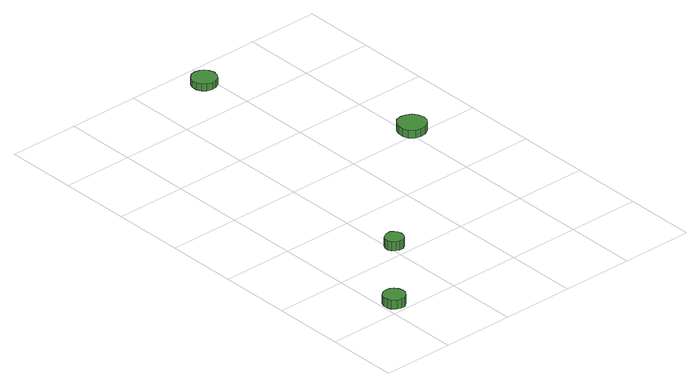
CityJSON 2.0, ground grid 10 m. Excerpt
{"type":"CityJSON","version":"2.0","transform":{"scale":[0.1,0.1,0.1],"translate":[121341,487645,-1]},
"CityObjects":{
"tree1":{"type":"SolitaryVegetationObject","attributes":{"function":"something"},"geometry":[{"type":"MultiSurface","lod":"1","boundaries":[[[0,1,2,3,4,5,6,7,8,9,10,11,12,13,14]],[[15,16,17,18,19,20,21,22,23,24,25,26,27,28,29]],[[0,29,28,1]],[[1,28,27,2]],[[2,27,26,3]],[[3,26,25,4]],[[4,25,24,5]],[[5,24,23,6]],[[6,23,22,7]],[[7,22,21,8]],[[8,21,20,9]],[[9,20,19,10]],[[10,19,18,11]],[[11,18,17,12]],[[12,17,16,13]],[[13,16,15,14]],[[14,15,29,0]]]}]},
"tree2":{"type":"SolitaryVegetationObject","attributes":{"function":"something"},"geometry":[{"type":"MultiSurface","lod":"1","boundaries":[[[30,31,32,33,34,35,36,37,38,39,40,41,42,43,44]],[[45,46,47,48,49,50,51,52,53,54,55,56,57,58,59]],[[30,59,58,31]],[[31,58,57,32]],[[32,57,56,33]],[[33,56,55,34]],[[34,55,54,35]],[[35,54,53,36]],[[36,53,52,37]],[[37,52,51,38]],[[38,51,50,39]],[[39,50,49,40]],[[40,49,48,41]],[[41,48,47,42]],[[42,47,46,43]],[[43,46,45,44]],[[44,45,59,30]]]}]},
"tree3":{"type":"SolitaryVegetationObject","attributes":{"function":"something"},"geometry":[{"type":"MultiSurface","lod":"1","boundaries":[[[60,61,62,63,64,65,66,67,68,69,70,71,72,73,74]],[[75,76,77,78,79,80,81,82,83,84,85,86,87,88,89]],[[60,89,88,61]],[[61,88,87,62]],[[62,87,86,63]],[[63,86,85,64]],[[64,85,84,65]],[[65,84,83,66]],[[66,83,82,67]],[[67,82,81,68]],[[68,81,80,69]],[[69,80,79,70]],[[70,79,78,71]],[[71,78,77,72]],[[72,77,76,73]],[[73,76,75,74]],[[74,75,89,60]]]}]},
"tree4":{"type":"SolitaryVegetationObject","attributes":{"function":"something"},"geometry":[{"type":"MultiSurface","lod":"1","boundaries":[[[90,91,92,93,94,95,96,97,98,99,100,101,102,103,104]],[[105,106,107,108,109,110,111,112,113,114,115,116,117,118,119]],[[90,119,118,91]],[[91,118,117,92]],[[92,117,116,93]],[[93,116,115,94]],[[94,115,114,95]],[[95,114,113,96]],[[96,113,112,97]],[[97,112,111,98]],[[98,111,110,99]],[[99,110,109,100]],[[100,109,108,101]],[[101,108,107,102]],[[102,107,106,103]],[[103,106,105,104]],[[104,105,119,90]]]}]}
},
"vertices":[
[32,20,20],[31,26,20],[27,31,20],[22,34,20],[16,35,20],[10,33,20],[5,29,20],[3,23,20],[3,17,20],[5,11,20],[10,7,20],[16,5,20],[22,5,20],[27,9,20],[31,14,20],[31,14,7],[27,9,7],[22,5,7],[16,5,7],[10,7,7],[5,11,7],[3,17,7],[3,23,7],[5,29,7],[10,33,7],[16,35,7],[22,34,7],[27,31,7],[31,26,7],[32,20,7],
[121,122,20],[120,127,20],[117,131,20],[113,134,20],[107,134,20],[102,132,20],[98,129,20],[96,124,20],[96,119,20],[98,114,20],[102,111,20],[107,109,20],[113,109,20],[117,112,20],[120,116,20],[120,116,7],[117,112,7],[113,109,7],[107,109,7],[102,111,7],[98,114,7],[96,119,7],[96,124,7],[98,129,7],[102,132,7],[107,134,7],[113,134,7],[117,131,7],[120,127,7],[121,122,7],
[204,564,19],[202,571,19],[198,577,19],[192,580,19],[185,581,19],[178,579,19],[173,574,19],[170,567,19],[170,560,19],[173,554,19],[178,549,19],[185,547,19],[192,548,19],[198,551,19],[202,557,19],[202,557,9],[198,551,9],[192,548,9],[185,547,9],[178,549,9],[173,554,9],[170,560,9],[170,567,9],[173,574,9],[178,579,9],[185,581,9],[192,580,9],[198,577,9],[202,571,9],[204,564,9],
[328,310,19],[326,318,19],[321,325,19],[314,329,19],[306,330,19],[298,328,19],[292,322,19],[289,315,19],[289,306,19],[292,299,19],[298,293,19],[306,291,19],[314,292,19],[321,296,19],[326,302,19],[326,302,8],[321,296,8],[314,292,8],[306,291,8],[298,293,8],[292,299,8],[289,306,8],[289,315,8],[292,322,8],[298,328,8],[306,330,8],[314,329,8],[321,325,8],[326,318,8],[328,310,8]
]}
